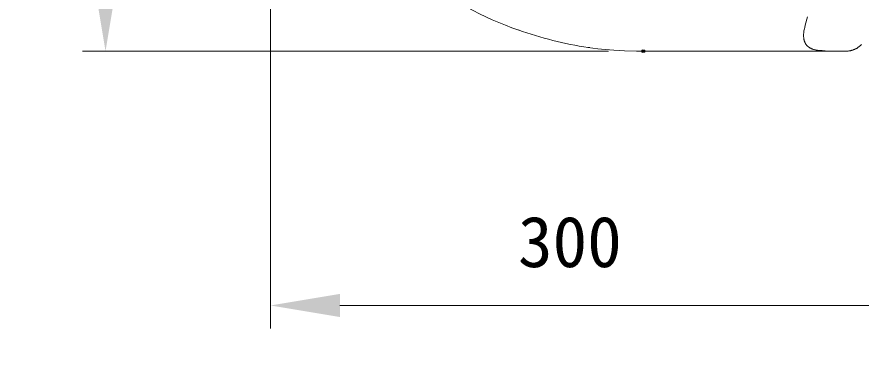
# Model space of a CAD drawing. Units: millimetres, scale not verified. Extents: x -203 to 203, y -143 to 143.
# Drawn here: x -113.93 to -77.44, y 57.94 to 72.49 of the extents above; entities that cross this region are included whole.
import ezdxf
from ezdxf.enums import TextEntityAlignment as Align

# ---------------------------------------------------------------- set-up
doc = ezdxf.new("R2010")
doc.units = ezdxf.units.MM
doc.header["$LTSCALE"] = 0.25
doc.header["$PDMODE"] = 32
doc.header["$PDSIZE"] = 0.125
doc.layers.add('0-1_DIMENSION_LINES$02_DIMENSI', color=7, linetype='Continuous', lineweight=18)
doc.layers.add('0-8_DIMENSION_LINES$03_LINES', color=7, linetype='Continuous', lineweight=18)
doc.layers.add('0-2_DEFPOINTS', color=7, linetype='Continuous')
doc.styles.add('ＭＳ ゴシック', font='')
doc.styles.get('ＭＳ ゴシック').set_extended_font_data('MS Gothic')

# ---------------------------------------------------------------- blocks, each defined once
blk = doc.blocks.new('D4')
at = {"layer": '0-1_DIMENSION_LINES$02_DIMENSI'}
for p, q in [((107.0293, 233), (107.0293, 207.5)), ((137, 208), (137, 209.5)), ((110.0292, 208.5), (134.0002, 208.5))]:
    blk.add_line(p, q, dxfattribs=at)
for points in [[(110.0292, 209), (110.0292, 208), (107.0293, 208.5)], [(134.0002, 208), (134.0002, 209), (137, 208.5)]]:
    blk.add_solid(points, dxfattribs=at)
at = {"layer": '0-2_DEFPOINTS'}
for p in [(107.0293, 234.5), (137, 208.5), (137, 206.5)]:
    blk.add_point(p, dxfattribs=at)
at = {"layer": '0-1_DIMENSION_LINES$02_DIMENSI', "style": 'ＭＳ ゴシック'}
blk.add_text('300', height=2.199, dxfattribs=at).set_placement((117.729, 209.5), align=Align.BOTTOM_LEFT)
blk = doc.blocks.new('D28')
at = {"layer": '0-1_DIMENSION_LINES$02_DIMENSI'}
for p, q in [((121.6216, 249.4949), (98.9, 249.4949)), ((99.9, 222.504), (99.9, 246.495)), ((121.6447, 219.5042), (98.9, 219.5042))]:
    blk.add_line(p, q, dxfattribs=at)
for points in [[(100.4, 246.495), (99.4, 246.495), (99.9, 249.4949)], [(99.4, 222.504), (100.4, 222.504), (99.9, 219.5042)]]:
    blk.add_solid(points, dxfattribs=at)
at = {"layer": '0-2_DEFPOINTS'}
for p in [(99.9, 249.4949), (123.1216, 249.4949), (123.1447, 219.5042)]:
    blk.add_point(p, dxfattribs=at)
at = {"layer": '0-1_DIMENSION_LINES$02_DIMENSI', "style": 'ＭＳ ゴシック'}
blk.add_text('300', height=2.199, rotation=90, dxfattribs=at).set_placement((98.9, 230.2138), align=Align.BOTTOM_LEFT)

msp = doc.modelspace()

# ---------------------------------------------------------------- linework, layer by layer
at = {"layer": '0-8_DIMENSION_LINES$03_LINES'}
for p, q in [((-79.7583, 72.4882), (-79.8501, 72.1341)), ((-79.9, 71.9267), (-79.9089, 71.8773)), ((-79.8897, 71.9759), (-79.9, 71.9267)), ((-79.8783, 72.0249), (-79.8897, 71.9759)), ((-79.8501, 72.1341), (-79.8783, 72.0249)), ((-79.9247, 71.7258), (-79.9255, 71.7001)), ((-79.9255, 71.7001), (-79.9255, 71.6743)), ((-79.9255, 71.6743), (-79.925, 71.6486)), ((-79.925, 71.6486), (-79.9237, 71.6229)), ((-79.9234, 71.7513), (-79.9247, 71.7258)), ((-79.9237, 71.6229), (-79.9216, 71.597)), ((-79.9215, 71.7768), (-79.9234, 71.7513)), ((-79.9216, 71.597), (-79.9188, 71.5713)), ((-79.9191, 71.8022), (-79.9215, 71.7768)), ((-79.9161, 71.8276), (-79.9191, 71.8022)), ((-79.9188, 71.5713), (-79.9151, 71.5457)), ((-79.9127, 71.8524), (-79.9161, 71.8276)), ((-79.9151, 71.5457), (-79.9106, 71.5201)), ((-79.9089, 71.8773), (-79.9127, 71.8524)), ((-88.8228, 71.1103), (-89.255, 71.1679)), ((-89.1691, 71.1574), (-89.2524, 71.1691)), ((-79.9106, 71.5201), (-79.9079, 71.5072)), ((-79.9079, 71.5072), (-79.905, 71.4943)), ((-79.905, 71.4943), (-79.9019, 71.4815)), ((-79.9019, 71.4815), (-79.8985, 71.4687)), ((-79.8985, 71.4687), (-79.8948, 71.456)), ((-79.8948, 71.456), (-79.8909, 71.4434)), ((-79.8909, 71.4434), (-79.8867, 71.4309)), ((-79.8867, 71.4309), (-79.8822, 71.4184)), ((-79.8822, 71.4184), (-79.878, 71.4075)), ((-79.878, 71.4075), (-79.8736, 71.3967)), ((-79.8736, 71.3967), (-79.8689, 71.386)), ((-79.8689, 71.386), (-79.8641, 71.3754)), ((-79.8641, 71.3754), (-79.859, 71.3649)), ((-79.859, 71.3649), (-79.8536, 71.3545)), ((-79.8536, 71.3545), (-79.8481, 71.3442)), ((-79.8481, 71.3442), (-79.8423, 71.3341)), ((-79.8423, 71.3341), (-79.836, 71.3237)), ((-79.836, 71.3237), (-79.8295, 71.3136)), ((-79.8295, 71.3136), (-79.8228, 71.3035)), ((-79.8228, 71.3035), (-79.8158, 71.2937)), ((-79.8158, 71.2937), (-79.8085, 71.284)), ((-79.8085, 71.284), (-79.8011, 71.2745)), ((-79.8011, 71.2745), (-79.7934, 71.2652)), ((-79.7934, 71.2652), (-79.7855, 71.256)), ((-79.7855, 71.256), (-79.7783, 71.2482)), ((-79.7783, 71.2482), (-79.771, 71.2406)), ((-79.771, 71.2406), (-79.7636, 71.2331)), ((-79.7636, 71.2331), (-79.756, 71.2257)), ((-79.756, 71.2257), (-79.7482, 71.2185)), ((-79.7482, 71.2185), (-79.7403, 71.2115)), ((-79.7403, 71.2115), (-79.7323, 71.2046)), ((-79.7323, 71.2046), (-79.7241, 71.1979)), ((-79.7241, 71.1979), (-79.7156, 71.1912)), ((-79.7156, 71.1912), (-79.707, 71.1846)), ((-79.707, 71.1846), (-79.6982, 71.1782)), ((-79.6982, 71.1782), (-79.6893, 71.172)), ((-79.6893, 71.172), (-79.6803, 71.166)), ((-79.6803, 71.166), (-79.6712, 71.1601)), ((-77.5603, 71.1715), (-77.5752, 71.1608)), ((-77.5308, 71.1939), (-77.5603, 71.1715)), ((-77.5021, 71.2172), (-77.5308, 71.1939)), ((-77.4743, 71.2407), (-77.5021, 71.2172)), ((-77.4233, 71.2862), (-77.4743, 71.2407)), ((-88.5059, 71.0762), (-88.8228, 71.1103)), ((-88.1213, 71.0438), (-88.5059, 71.0762)), ((-87.669, 71.0183), (-88.1213, 71.0438)), ((-87.1489, 71.0055), (-87.669, 71.0183)), ((-82.9032, 71.0049), (-87.1489, 71.0055)), ((-82.9032, 71.0051), (-82.9032, 70.9978)), ((-82.9032, 70.9978), (-82.9032, 71.0001)), ((-80.418, 71.0001), (-82.9032, 71.0001)), ((-79.8297, 71), (-80.418, 71.0001)), ((-78.1234, 71), (-79.8339, 71)), ((-79.6712, 71.1601), (-79.6527, 71.1488)), ((-79.6527, 71.1488), (-79.6347, 71.1386)), ((-79.6347, 71.1386), (-79.6163, 71.1289)), ((-79.6163, 71.1289), (-79.5977, 71.1198)), ((-79.5977, 71.1198), (-79.5789, 71.1113)), ((-79.5789, 71.1113), (-79.5595, 71.1031)), ((-79.5595, 71.1031), (-79.54, 71.0955)), ((-79.54, 71.0955), (-79.5203, 71.0883)), ((-79.5203, 71.0883), (-79.5004, 71.0817)), ((-79.5004, 71.0817), (-79.4706, 71.0726)), ((-79.4706, 71.0726), (-79.4405, 71.0645)), ((-79.4405, 71.0645), (-79.4102, 71.0573)), ((-79.4102, 71.0573), (-79.3796, 71.051)), ((-79.3796, 71.051), (-79.3486, 71.0454)), ((-79.3486, 71.0454), (-79.3174, 71.0407)), ((-79.3174, 71.0407), (-79.2861, 71.0367)), ((-79.2861, 71.0367), (-79.2547, 71.0334)), ((-79.2547, 71.0334), (-79.2225, 71.0306)), ((-79.2225, 71.0306), (-79.1903, 71.0285)), ((-79.1903, 71.0285), (-79.1257, 71.0259)), ((-79.1257, 71.0259), (-78.9962, 71.0247)), ((-78.0977, 71.0003), (-78.1234, 71)), ((-78.0721, 71.0013), (-78.0977, 71.0003)), ((-78.0464, 71.0028), (-78.0721, 71.0013)), ((-78.0208, 71.005), (-78.0464, 71.0028)), ((-77.9956, 71.0078), (-78.0208, 71.005)), ((-77.9704, 71.0113), (-77.9956, 71.0078)), ((-77.9452, 71.0153), (-77.9704, 71.0113)), ((-77.9202, 71.0199), (-77.9452, 71.0153)), ((-77.8984, 71.0245), (-77.9202, 71.0199)), ((-77.8766, 71.0295), (-77.8984, 71.0245)), ((-77.8549, 71.035), (-77.8766, 71.0295)), ((-77.8333, 71.041), (-77.8549, 71.035)), ((-77.8119, 71.0474), (-77.8333, 71.041)), ((-77.7907, 71.0543), (-77.8119, 71.0474)), ((-77.7695, 71.0617), (-77.7907, 71.0543)), ((-77.7486, 71.0695), (-77.7695, 71.0617)), ((-77.7284, 71.0775), (-77.7486, 71.0695)), ((-77.7083, 71.086), (-77.7284, 71.0775)), ((-77.6884, 71.0951), (-77.7083, 71.086)), ((-77.6686, 71.1047), (-77.6884, 71.0951)), ((-77.6489, 71.1151), (-77.6686, 71.1047)), ((-77.6293, 71.1261), (-77.6489, 71.1151)), ((-77.6097, 71.1379), (-77.6293, 71.1261)), ((-77.5901, 71.1505), (-77.6097, 71.1379)), ((-77.5752, 71.1608), (-77.5901, 71.1505))]:
    msp.add_line(p, q, dxfattribs=at)
for centre, radius, start, end in [((-87.11, 86.4918), 15.4564, 214.35149, 250.61115), ((-86.9569, 86.7446), 15.7446, 250.31292, 261.68407)]:
    msp.add_arc(centre, radius, start, end, dxfattribs=at)

# ---------------------------------------------------------------- block references
at = {"layer": '0-1_DIMENSION_LINES$02_DIMENSI'}
for name in ['D28', 'D4']:
    msp.add_blockref(name, (-210, -148.5), dxfattribs=at)

doc.saveas('drawing.dxf')
